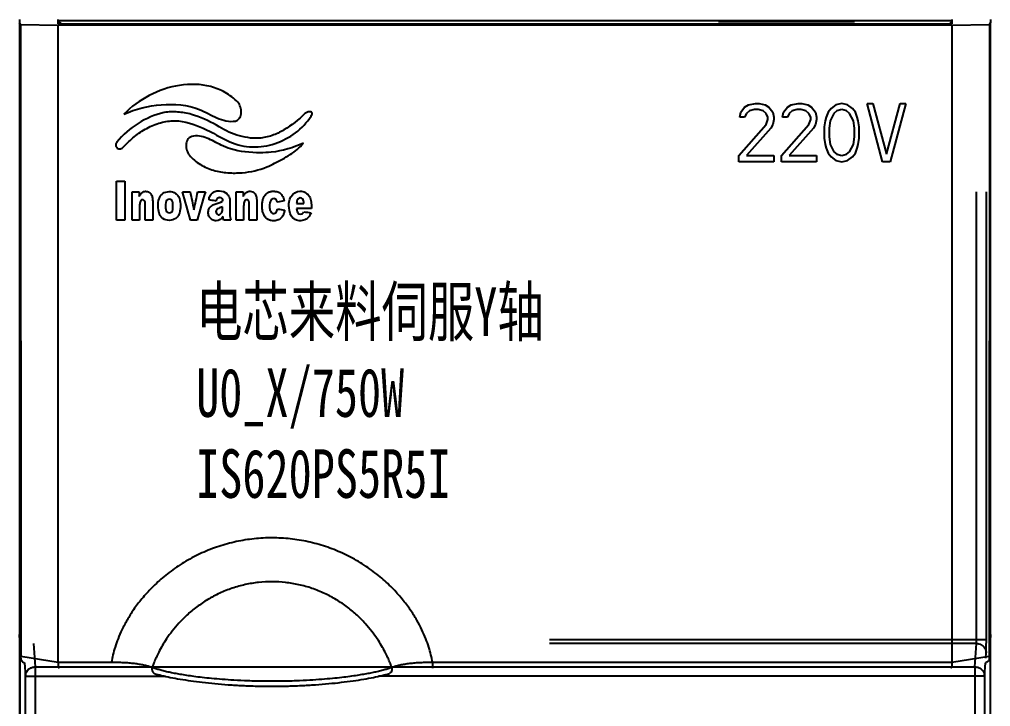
# Model space of a CAD drawing. Header units: millimetres. Extents: x 336 to 12810, y -1577 to 4105.
# Drawn here: x 7382.2 to 7432.2, y 3959.7 to 3995.1 of the extents above; entities that cross this region are included whole.
import ezdxf

# ---------------------------------------------------------------- set-up
doc = ezdxf.new("R2010")
doc.units = ezdxf.units.MM
doc.layers.add('03___PRT_ALL_CURVES', color=7, linetype='Continuous')
doc.layers.add('20_ALL_FEATURES', color=7, linetype='Continuous')
doc.styles.add('宋', font='', dxfattribs={"width": 0.7})
doc.styles.add('样式 8', font='arial.ttf', dxfattribs={"width": 0.6, "height": 2.5})
doc.styles.get('宋').set_extended_font_data('SimSun')

msp = doc.modelspace()

# ---------------------------------------------------------------- linework, layer by layer
at = {"color": 7, "linetype": 'Continuous'}
for p, q in [((7382.239, 3995.052), (7382.239, 3994.873)), ((7384.229, 3994.827), (7384.229, 3995.051)), ((7430.229, 3995.052), (7430.229, 3994.827)), ((7432.219, 3995.052), (7432.219, 3994.873)), ((7382.229, 3994.873), (7382.229, 3835.978)), ((7382.282, 3994.784), (7382.229, 3994.873)), ((7382.229, 3994.873), (7382.239, 3994.873)), ((7382.282, 3994.784), (7382.299, 3962.265)), ((7382.282, 3994.784), (7384.229, 3994.755)), ((7430.229, 3994.979), (7384.229, 3994.979)), ((7384.329, 3994.904), (7384.229, 3994.904)), ((7385.229, 3994.813), (7384.229, 3994.827)), ((7384.229, 3961.978), (7384.229, 3994.755)), ((7430.229, 3994.755), (7384.229, 3994.755)), ((7384.329, 3994.904), (7384.329, 3994.826)), ((7429.229, 3994.813), (7385.229, 3994.813)), ((7418.229, 3994.979), (7418.229, 3994.94)), ((7418.229, 3994.94), (7425.229, 3994.94)), ((7425.229, 3994.979), (7425.229, 3994.94)), ((7430.229, 3994.827), (7429.229, 3994.813)), ((7430.194, 3994.904), (7430.115, 3994.826)), ((7430.193, 3994.828), (7430.194, 3994.904)), ((7430.229, 3994.904), (7430.194, 3994.904)), ((7430.229, 3994.755), (7432.177, 3994.784)), ((7430.229, 3994.755), (7430.229, 3961.978)), ((7432.177, 3994.784), (7432.16, 3962.265)), ((7432.177, 3994.784), (7432.229, 3994.873)), ((7432.229, 3994.873), (7432.219, 3994.873)), ((7432.229, 3835.979), (7432.229, 3994.873)), ((7431.511, 3963.132), (7431.511, 3986.179)), ((7432.011, 3963.132), (7432.011, 3986.179)), ((7382.23, 3963.381), (7382.229, 3963.4)), ((7382.299, 3962.187), (7382.229, 3963.4)), ((7382.298, 3962.187), (7382.23, 3963.381)), ((7432.011, 3963.132), (7409.529, 3963.132)), ((7432.229, 3963.4), (7432.16, 3962.187)), ((7432.229, 3963.381), (7432.165, 3962.265)), ((7432.229, 3963.4), (7432.229, 3963.381)), ((7382.957, 3962.939), (7383.035, 3961.738)), ((7431.502, 3962.939), (7409.529, 3962.939)), ((7431.424, 3961.738), (7431.502, 3962.939)), ((7382.229, 3962.479), (7382.268, 3962.479)), ((7382.268, 3953.479), (7382.268, 3962.479)), ((7384.229, 3961.969), (7382.299, 3962.265)), ((7382.299, 3962.187), (7382.299, 3962.17)), ((7432.16, 3962.265), (7430.23, 3961.969)), ((7431.984, 3962.182), (7432.002, 3962.456)), ((7432.16, 3962.187), (7432.159, 3962.17)), ((7382.49, 3961.951), (7382.535, 3961.255)), ((7383.035, 3961.738), (7431.424, 3961.738)), ((7383.035, 3961.738), (7383.035, 3944.118)), ((7384.229, 3961.978), (7386.966, 3961.978)), ((7403.493, 3961.978), (7430.229, 3961.978)), ((7403.493, 3961.978), (7403.493, 3961.678)), ((7431.424, 3961.738), (7431.424, 3836.284)), ((7431.924, 3961.255), (7431.969, 3961.951)), ((7382.535, 3961.255), (7389.742, 3961.255)), ((7382.535, 3944.618), (7382.535, 3961.255)), ((7431.924, 3961.255), (7400.717, 3961.255)), ((7431.924, 3961.255), (7431.924, 3836.284))]:
    msp.add_line(p, q, dxfattribs=at)
for points, start_tangent, end_tangent in [([(7403.493, 3961.978), (7403.417, 3962.356), (7403.306, 3962.757), (7403.153, 3963.185), (7402.952, 3963.645), (7402.689, 3964.142), (7402.354, 3964.672), (7401.936, 3965.227), (7401.422, 3965.799), (7400.799, 3966.37), (7400.075, 3966.91), (7399.276, 3967.383), (7398.428, 3967.77), (7397.545, 3968.064), (7396.635, 3968.263), (7395.709, 3968.363), (7394.777, 3968.365), (7393.85, 3968.267), (7392.94, 3968.071), (7392.056, 3967.78), (7391.207, 3967.396), (7390.406, 3966.924), (7389.678, 3966.385), (7389.051, 3965.812), (7388.532, 3965.239), (7388.111, 3964.681), (7387.774, 3964.149), (7387.51, 3963.65), (7387.307, 3963.188), (7387.154, 3962.759), (7387.042, 3962.357), (7386.966, 3961.978)], (-0.158449, 0.987367), (-0.158453, -0.987366)), ([(7401.394, 3961.724), (7401.306, 3961.952), (7401.195, 3962.21), (7401.055, 3962.498), (7400.877, 3962.821), (7400.653, 3963.178), (7400.375, 3963.564), (7400.033, 3963.973), (7399.616, 3964.394), (7399.117, 3964.81), (7398.55, 3965.193), (7397.936, 3965.519), (7397.292, 3965.778), (7396.622, 3965.965), (7395.934, 3966.08), (7395.239, 3966.119), (7394.544, 3966.082), (7393.856, 3965.969), (7393.185, 3965.784), (7392.54, 3965.528), (7391.925, 3965.203), (7391.355, 3964.82), (7390.854, 3964.404), (7390.434, 3963.982), (7390.089, 3963.571), (7389.809, 3963.183), (7389.584, 3962.824), (7389.405, 3962.5), (7389.264, 3962.211), (7389.153, 3961.953), (7389.065, 3961.724)], (-0.336663, 0.941625), (-0.336661, -0.941626)), ([(7431.502, 3962.939), (7431.506, 3962.974), (7431.508, 3962.996), (7431.509, 3963.023), (7431.51, 3963.056), (7431.511, 3963.093), (7431.511, 3963.132)], (0.222501, 0.974932), (-0.000007, 1)), ([(7432.002, 3962.456), (7432.003, 3962.482), (7432.005, 3962.522), (7432.006, 3962.579), (7432.008, 3962.655), (7432.009, 3962.751), (7432.01, 3962.866), (7432.011, 3962.995), (7432.011, 3963.132)], (0.065022, 0.997884), (-0.000064, 1)), ([(7431.502, 3962.939), (7431.751, 3962.873), (7431.934, 3962.697), (7432.002, 3962.456)], (0.99999, -0.004364), (0.004676, -0.999989)), ([(7382.299, 3962.213), (7382.299, 3962.239), (7382.299, 3962.265)], (0.002955, 0.999996), (-0.000522, 1)), ([(7382.299, 3962.187), (7382.299, 3962.213)], (0.004788, 0.999989), (0.002955, 0.999996)), ([(7382.299, 3962.17), (7382.308, 3962.119), (7382.333, 3962.059), (7382.371, 3962.012), (7382.42, 3961.977), (7382.475, 3961.956), (7382.499, 3961.951)], (0.058249, -0.998302), (0.988517, -0.151107)), ([(7432.16, 3962.17), (7432.151, 3962.119), (7432.126, 3962.059), (7432.088, 3962.012), (7432.039, 3961.977), (7431.984, 3961.956), (7431.96, 3961.951)], (-0.058406, -0.998293), (-0.988508, -0.15117)), ([(7432.16, 3962.265), (7432.16, 3962.239), (7432.16, 3962.213)], (-0.000522, -1), (0.002955, -0.999996)), ([(7432.16, 3962.213), (7432.16, 3962.187)], (0.002955, -0.999996), (0.004788, -0.999989)), ([(7382.535, 3961.255), (7382.545, 3961.35), (7382.579, 3961.45), (7382.641, 3961.551), (7382.737, 3961.642), (7382.869, 3961.71), (7383.035, 3961.738)], (0.004676, 0.999989), (0.99999, 0.004364)), ([(7384.229, 3961.969), (7384.227, 3961.907), (7384.227, 3961.849), (7384.231, 3961.796), (7384.238, 3961.751), (7384.247, 3961.716), (7384.259, 3961.692), (7384.272, 3961.68), (7384.276, 3961.679)], (-0.064441, -0.997922), (0.992881, -0.119113)), ([(7384.229, 3961.969), (7384.229, 3961.972), (7384.229, 3961.975), (7384.229, 3961.978)], (0.064441, 0.997922), (0, 1)), ([(7386.966, 3961.978), (7387.22, 3961.979), (7387.499, 3961.972), (7387.788, 3961.955), (7388.07, 3961.929), (7388.334, 3961.894), (7388.569, 3961.853), (7388.771, 3961.809), (7388.937, 3961.765), (7389.065, 3961.724)], (0.999877, 0.015698), (0.946467, -0.3228)), ([(7389.065, 3961.724), (7389.053, 3961.644), (7389.057, 3961.568), (7389.077, 3961.499), (7389.111, 3961.445), (7389.158, 3961.409), (7389.181, 3961.399)], (-0.245809, -0.969318), (0.95301, -0.30294)), ([(7389.065, 3961.724), (7389.245, 3961.66), (7389.453, 3961.597), (7389.684, 3961.535), (7389.934, 3961.477), (7390.201, 3961.422), (7390.494, 3961.369), (7390.829, 3961.315), (7391.209, 3961.26), (7391.638, 3961.207), (7392.12, 3961.156), (7392.662, 3961.11), (7393.276, 3961.068), (7393.989, 3961.035), (7394.805, 3961.015), (7395.659, 3961.015), (7396.474, 3961.035), (7397.186, 3961.068), (7397.799, 3961.11), (7398.341, 3961.157), (7398.823, 3961.207), (7399.251, 3961.26), (7399.631, 3961.315), (7399.965, 3961.369), (7400.258, 3961.422), (7400.525, 3961.477), (7400.775, 3961.535), (7401.006, 3961.597), (7401.214, 3961.66), (7401.394, 3961.724)], (0.933783, -0.35784), (0.933783, 0.35784)), ([(7401.394, 3961.724), (7401.406, 3961.644), (7401.402, 3961.568), (7401.382, 3961.499), (7401.347, 3961.445), (7401.301, 3961.409), (7401.277, 3961.399)], (0.245794, -0.969322), (-0.953033, -0.302868)), ([(7401.394, 3961.724), (7401.522, 3961.765), (7401.688, 3961.809), (7401.891, 3961.854), (7402.126, 3961.895), (7402.389, 3961.929), (7402.672, 3961.955), (7402.961, 3961.972), (7403.239, 3961.979), (7403.493, 3961.978)], (0.946467, 0.322799), (0.999877, -0.015694)), ([(7430.23, 3961.969), (7430.232, 3961.907), (7430.232, 3961.849), (7430.228, 3961.796), (7430.221, 3961.751), (7430.212, 3961.716), (7430.2, 3961.692), (7430.187, 3961.68), (7430.183, 3961.679)], (0.064441, -0.997922), (-0.992805, -0.11974)), ([(7430.229, 3961.978), (7430.229, 3961.975), (7430.23, 3961.972), (7430.23, 3961.969)], (0, -1), (0.064441, -0.997922)), ([(7431.424, 3961.738), (7431.522, 3961.728), (7431.627, 3961.696), (7431.731, 3961.635), (7431.824, 3961.542), (7431.895, 3961.415), (7431.924, 3961.255)], (0.99999, -0.004364), (0.004676, -0.999989)), ([(7389.181, 3961.399), (7389.546, 3961.298), (7389.998, 3961.199), (7390.499, 3961.107), (7391.048, 3961.023), (7391.644, 3960.945), (7392.289, 3960.877), (7392.979, 3960.821), (7393.705, 3960.778), (7394.456, 3960.751), (7395.22, 3960.742), (7395.985, 3960.751), (7396.738, 3960.777), (7397.466, 3960.82), (7398.158, 3960.876), (7398.805, 3960.944), (7399.404, 3961.021), (7399.954, 3961.106), (7400.456, 3961.198), (7400.909, 3961.297), (7401.277, 3961.399)], (0.953081, -0.302715), (0.953092, 0.302681))]:
    msp.add_spline(points, degree=3, dxfattribs=dict(at, start_tangent=start_tangent, end_tangent=end_tangent))
at = {"layer": '03___PRT_ALL_CURVES', "color": 7, "linetype": 'Continuous'}
for p, q in [((7419.368, 3990.283), (7419.568, 3990.538)), ((7419.568, 3990.538), (7419.768, 3990.666)), ((7419.768, 3990.666), (7420.118, 3990.729)), ((7420.118, 3990.729), (7420.318, 3990.729)), ((7420.318, 3990.729), (7420.618, 3990.666)), ((7420.618, 3990.666), (7420.818, 3990.538)), ((7420.818, 3990.538), (7421.018, 3990.283)), ((7421.568, 3990.283), (7421.768, 3990.538)), ((7421.768, 3990.538), (7421.968, 3990.666)), ((7421.968, 3990.666), (7422.318, 3990.729)), ((7422.318, 3990.729), (7422.518, 3990.729)), ((7422.518, 3990.729), (7422.818, 3990.666)), ((7422.818, 3990.666), (7423.018, 3990.538)), ((7423.018, 3990.538), (7423.218, 3990.283)), ((7424.268, 3990.666), (7424.018, 3990.474)), ((7424.568, 3990.729), (7424.268, 3990.666)), ((7424.868, 3990.666), (7424.568, 3990.729)), ((7425.118, 3990.474), (7424.868, 3990.666)), ((7426.668, 3987.729), (7425.868, 3990.729)), ((7425.868, 3990.729), (7426.168, 3990.729)), ((7426.168, 3990.729), (7426.868, 3988.112)), ((7426.868, 3988.112), (7427.568, 3990.729)), ((7427.868, 3990.729), (7427.068, 3987.729)), ((7427.568, 3990.729), (7427.868, 3990.729)), ((7419.318, 3990.027), (7419.368, 3990.283)), ((7419.568, 3990.027), (7419.318, 3990.027)), ((7419.668, 3990.219), (7419.568, 3990.027)), ((7419.818, 3990.347), (7419.668, 3990.219)), ((7420.068, 3990.41), (7419.818, 3990.347)), ((7420.268, 3990.41), (7420.068, 3990.41)), ((7420.518, 3990.347), (7420.268, 3990.41)), ((7420.668, 3990.219), (7420.518, 3990.347)), ((7420.768, 3990.027), (7420.668, 3990.219)), ((7420.768, 3989.9), (7420.768, 3990.027)), ((7421.018, 3990.283), (7421.068, 3990.027)), ((7421.068, 3990.027), (7421.068, 3989.9)), ((7421.518, 3990.027), (7421.568, 3990.283)), ((7421.768, 3990.027), (7421.518, 3990.027)), ((7421.868, 3990.219), (7421.768, 3990.027)), ((7422.018, 3990.347), (7421.868, 3990.219)), ((7422.268, 3990.41), (7422.018, 3990.347)), ((7422.468, 3990.41), (7422.268, 3990.41)), ((7422.718, 3990.347), (7422.468, 3990.41)), ((7422.868, 3990.219), (7422.718, 3990.347)), ((7422.968, 3990.027), (7422.868, 3990.219)), ((7422.968, 3989.9), (7422.968, 3990.027)), ((7423.218, 3990.283), (7423.268, 3990.027)), ((7423.268, 3990.027), (7423.268, 3989.9)), ((7423.768, 3990.027), (7423.718, 3989.836)), ((7423.868, 3990.283), (7423.768, 3990.027)), ((7424.018, 3990.474), (7423.868, 3990.283)), ((7424.168, 3990.219), (7423.968, 3989.836)), ((7424.318, 3990.347), (7424.168, 3990.219)), ((7424.568, 3990.41), (7424.318, 3990.347)), ((7424.818, 3990.347), (7424.568, 3990.41)), ((7424.968, 3990.219), (7424.818, 3990.347)), ((7425.168, 3989.836), (7424.968, 3990.219)), ((7425.268, 3990.283), (7425.118, 3990.474)), ((7425.368, 3990.027), (7425.268, 3990.283)), ((7425.418, 3989.836), (7425.368, 3990.027)), ((7419.268, 3988.049), (7420.668, 3989.644)), ((7420.668, 3989.644), (7420.768, 3989.9)), ((7421.018, 3989.644), (7420.918, 3989.453)), ((7421.068, 3989.9), (7421.018, 3989.644)), ((7421.468, 3988.049), (7422.868, 3989.644)), ((7422.868, 3989.644), (7422.968, 3989.9)), ((7423.218, 3989.644), (7423.118, 3989.453)), ((7423.268, 3989.9), (7423.218, 3989.644)), ((7423.718, 3989.836), (7423.668, 3989.517)), ((7423.668, 3989.517), (7423.668, 3988.942)), ((7423.968, 3989.836), (7423.918, 3989.453)), ((7425.218, 3989.453), (7425.168, 3989.836)), ((7425.468, 3989.517), (7425.418, 3989.836)), ((7425.468, 3988.942), (7425.468, 3989.517)), ((7420.918, 3989.453), (7419.668, 3988.049)), ((7423.118, 3989.453), (7421.868, 3988.049)), ((7423.918, 3989.453), (7423.918, 3989.006)), ((7423.918, 3989.006), (7423.968, 3988.623)), ((7425.168, 3988.623), (7425.218, 3989.006)), ((7425.218, 3989.006), (7425.218, 3989.453)), ((7423.668, 3988.942), (7423.718, 3988.623)), ((7423.718, 3988.623), (7423.768, 3988.432)), ((7423.968, 3988.623), (7424.168, 3988.24)), ((7424.968, 3988.24), (7425.168, 3988.623)), ((7425.368, 3988.432), (7425.418, 3988.623)), ((7425.418, 3988.623), (7425.468, 3988.942)), ((7419.268, 3987.729), (7419.268, 3988.049)), ((7419.668, 3988.049), (7421.068, 3988.049)), ((7421.068, 3988.049), (7421.068, 3987.729)), ((7421.468, 3987.729), (7421.468, 3988.049)), ((7421.868, 3988.049), (7423.268, 3988.049)), ((7423.268, 3988.049), (7423.268, 3987.729)), ((7423.768, 3988.432), (7423.868, 3988.176)), ((7423.868, 3988.176), (7424.018, 3987.985)), ((7424.168, 3988.24), (7424.318, 3988.112)), ((7424.318, 3988.112), (7424.568, 3988.049)), ((7424.568, 3988.049), (7424.818, 3988.112)), ((7424.818, 3988.112), (7424.968, 3988.24)), ((7425.118, 3987.985), (7425.268, 3988.176)), ((7425.268, 3988.176), (7425.368, 3988.432)), ((7421.068, 3987.729), (7419.268, 3987.729)), ((7423.268, 3987.729), (7421.468, 3987.729)), ((7424.018, 3987.985), (7424.268, 3987.793)), ((7424.268, 3987.793), (7424.568, 3987.729)), ((7424.568, 3987.729), (7424.868, 3987.793)), ((7424.868, 3987.793), (7425.118, 3987.985)), ((7427.068, 3987.729), (7426.668, 3987.729))]:
    msp.add_line(p, q, dxfattribs=at)
at = {"layer": '20_ALL_FEATURES', "color": 7, "linetype": 'Continuous'}
for points, start_tangent, end_tangent in [([(7393.481, 3990.791, 48.994), (7392.818, 3991.294, 49.008), (7392.077, 3991.594, 49.017), (7390.478, 3991.66, 49.019), (7388.913, 3991.137, 49.004), (7387.609, 3990.173, 48.975)], (-0.709681, 0.704213, 0.020901), (-0.69443, -0.719243, -0.021347)), ([(7387.609, 3990.173, 48.975), (7389.531, 3990.661, 48.99), (7391.498, 3990.42, 48.982), (7391.952, 3990.205, 48.976), (7392.401, 3989.984, 48.97), (7392.864, 3989.833, 48.965), (7393.362, 3989.823, 48.965)], (0.907304, 0.42029, 0.012474), (0.986774, 0.162031, 0.004809)), ([(7393.362, 3989.823, 48.965), (7393.489, 3989.899, 48.967), (7393.577, 3990.003, 48.97), (7393.65, 3990.263, 48.978), (7393.609, 3990.545, 48.986), (7393.481, 3990.791, 48.994)], (0.925982, 0.377402, 0.011201), (-0.614554, 0.788528, 0.023403)), ([(7389.675, 3990.259, 48.978), (7388.34, 3989.698, 48.961), (7387.249, 3988.745, 48.933)], (-0.974455, -0.224484, -0.006663), (-0.643609, -0.765018, -0.022705)), ([(7392.384, 3989.605, 48.958), (7391.081, 3990.165, 48.975), (7390.385, 3990.288, 48.979), (7389.675, 3990.259, 48.978)], (-0.867538, 0.497152, 0.014755), (-0.986865, -0.161475, -0.004792)), ([(7393.069, 3988.752, 48.933), (7394.224, 3988.491, 48.925), (7395.389, 3988.668, 48.93), (7396.44, 3989.219, 48.947), (7397.25, 3990.08, 48.972)], (0.910828, -0.412604, -0.012246), (0.545673, 0.837629, 0.02486)), ([(7396.929, 3990.208, 48.976), (7395.851, 3989.367, 48.951), (7395.235, 3989.079, 48.943), (7394.567, 3988.937, 48.938)], (-0.72364, -0.689874, -0.020475), (-0.997096, -0.076127, -0.002259)), ([(7397.25, 3990.08, 48.972), (7397.294, 3990.17, 48.975), (7397.296, 3990.236, 48.977), (7397.266, 3990.278, 48.978), (7397.211, 3990.299, 48.979), (7397.141, 3990.301, 48.979), (7397.065, 3990.285, 48.978), (7396.929, 3990.208, 48.976)], (0.545673, 0.837629, 0.02486), (-0.72364, -0.689874, -0.020475)), ([(7387.595, 3988.488, 48.925), (7388.142, 3989.016, 48.941), (7388.788, 3989.448, 48.954), (7389.497, 3989.738, 48.962), (7390.235, 3989.838, 48.965), (7391.692, 3989.449, 48.954), (7393.069, 3988.752, 48.933)], (0.655413, 0.754938, 0.022406), (0.900227, -0.435229, -0.012917)), ([(7394.567, 3988.937, 48.938), (7393.425, 3989.102, 48.943), (7392.384, 3989.605, 48.958)], (-0.999078, -0.042916, -0.001274), (-0.839082, 0.543766, 0.016139)), ([(7391.099, 3989.035, 48.941), (7390.883, 3988.852, 48.936), (7390.811, 3988.593, 48.928), (7390.852, 3988.313, 48.92), (7390.98, 3988.067, 48.913)], (-0.920511, -0.390544, -0.011591), (0.606604, -0.794654, -0.023585)), ([(7392.619, 3988.581, 48.928), (7391.886, 3988.94, 48.939), (7391.499, 3989.047, 48.942), (7391.099, 3989.035, 48.941)], (-0.89622, 0.443414, 0.01316), (-0.976807, -0.214029, -0.006352)), ([(7387.249, 3988.745, 48.933), (7387.188, 3988.569, 48.928), (7387.268, 3988.436, 48.924), (7387.425, 3988.394, 48.922), (7387.595, 3988.488, 48.925)], (-0.643609, -0.765018, -0.022705), (0.655413, 0.754938, 0.022406)), ([(7394.624, 3988.193, 48.916), (7393.098, 3988.393, 48.922), (7392.619, 3988.581, 48.928)], (-0.999998, 0.00219, 0.000065), (-0.899181, 0.437385, 0.012981)), ([(7396.852, 3988.685, 48.931), (7395.198, 3988.219, 48.917), (7394.624, 3988.193, 48.916)], (-0.913157, -0.407428, -0.012092), (-0.999716, 0.023814, 0.000707)), ([(7395.369, 3987.65, 48.9), (7396.162, 3988.098, 48.914), (7396.852, 3988.685, 48.931)], (0.879947, 0.474863, 0.014094), (0.641014, 0.767191, 0.02277)), ([(7390.98, 3988.067, 48.913), (7391.544, 3987.584, 48.898), (7392.222, 3987.293, 48.89), (7392.958, 3987.163, 48.886), (7393.7, 3987.165, 48.886)], (0.640583, -0.767551, -0.02278), (0.996649, 0.081765, 0.002427)), ([(7393.7, 3987.165, 48.886), (7394.974, 3987.461, 48.895), (7395.369, 3987.65, 48.9)], (0.9953, 0.0968, 0.002873), (0.871745, 0.489745, 0.014535)), ([(7387.229, 3984.729, 48.814), (7387.229, 3986.729, 48.873)], (0, 0.99956, 0.029666), (0, 0.99956, 0.029666)), ([(7387.229, 3986.729, 48.873), (7387.658, 3986.729, 48.873)], (1, 0), (1, 0)), ([(7387.658, 3986.729, 48.873), (7387.658, 3984.729, 48.814)], (0, -0.99956, -0.029666), (0, -0.99956, -0.029666)), ([(7388.033, 3984.729, 48.814), (7388.033, 3986.178, 48.857)], (0, 0.99956, 0.029666), (0, 0.99956, 0.029666)), ([(7388.033, 3986.178, 48.857), (7388.391, 3986.178, 48.857)], (1, 0), (1, 0)), ([(7388.391, 3985.943, 48.85), (7388.51, 3986.107, 48.854), (7388.681, 3986.205, 48.857), (7388.871, 3986.176, 48.857), (7389.02, 3986.045, 48.853), (7389.08, 3985.854, 48.847), (7389.092, 3985.651, 48.841)], (0.44599, 0.894644, 0.026552), (0.042716, -0.998648, -0.029639)), ([(7388.391, 3986.178, 48.857), (7388.391, 3985.943, 48.85)], (0, -0.99956, -0.029666), (0, -0.99956, -0.029666)), ([(7389.369, 3985.45, 48.835), (7389.423, 3985.82, 48.846), (7389.499, 3985.976, 48.851), (7389.613, 3986.095, 48.854), (7389.943, 3986.196, 48.857), (7390.273, 3986.102, 48.854), (7390.388, 3985.985, 48.851), (7390.464, 3985.83, 48.846), (7390.52, 3985.459, 48.835)], (-0.0042, 0.999551, 0.029666), (0.003289, -0.999554, -0.029666)), ([(7390.619, 3986.178, 48.857), (7391.019, 3986.178, 48.857)], (1, 0), (1, 0)), ([(7391.036, 3984.729, 48.814), (7390.619, 3986.178, 48.857)], (-0.276553, 0.960576, 0.028509), (-0.276553, 0.960576, 0.028509)), ([(7391.019, 3986.178, 48.857), (7391.213, 3985.26, 48.829)], (0.207229, -0.977862, -0.029022), (0.207229, -0.977862, -0.029022)), ([(7391.213, 3985.26, 48.829), (7391.414, 3986.178, 48.857)], (0.213843, 0.976438, 0.02898), (0.213843, 0.976438, 0.02898)), ([(7391.802, 3986.178, 48.857), (7391.376, 3984.729, 48.814)], (-0.281868, -0.959031, -0.028463), (-0.281868, -0.959031, -0.028463)), ([(7391.414, 3986.178, 48.857), (7391.802, 3986.178, 48.857)], (1, 0), (1, 0)), ([(7391.99, 3985.765, 48.844), (7392.043, 3985.975, 48.851), (7392.167, 3986.125, 48.855), (7392.34, 3986.212, 48.858), (7392.536, 3986.236, 48.858), (7392.901, 3986.09, 48.854), (7393.02, 3985.917, 48.849), (7393.066, 3985.678, 48.842)], (0.034094, 0.998979, 0.029649), (0, -0.99956, -0.029666)), ([(7393.39, 3986.178, 48.857), (7393.748, 3986.178, 48.857)], (1, 0), (1, 0)), ([(7393.39, 3984.729, 48.814), (7393.39, 3986.178, 48.857)], (0, 0.99956, 0.029666), (0, 0.99956, 0.029666)), ([(7393.748, 3985.943, 48.85), (7393.828, 3986.066, 48.853), (7393.869, 3986.113, 48.855), (7393.91, 3986.149, 48.856), (7393.953, 3986.176, 48.857), (7394.001, 3986.196, 48.857), (7394.11, 3986.211, 48.858)], (0.484719, 0.874285, 0.025948), (1, 0)), ([(7393.748, 3986.178, 48.857), (7393.748, 3985.943, 48.85)], (0, -0.99956, -0.029666), (0, -0.99956, -0.029666)), ([(7394.11, 3986.211, 48.858), (7394.252, 3986.177, 48.857), (7394.359, 3986.074, 48.853)], (1, 0), (0.550527, -0.83445, -0.024766)), ([(7394.359, 3986.074, 48.853), (7394.427, 3985.9, 48.848), (7394.449, 3985.651, 48.841)], (0.548821, -0.835572, -0.024799), (0, -0.99956, -0.029666)), ([(7394.779, 3985.82, 48.846), (7394.8, 3985.873, 48.848), (7394.885, 3986.015, 48.852)], (0.334261, 0.942066, 0.02796), (0.612946, 0.789777, 0.02344)), ([(7394.885, 3986.015, 48.852), (7394.953, 3986.091, 48.854), (7394.988, 3986.12, 48.855), (7395.023, 3986.144, 48.856), (7395.083, 3986.174, 48.856), (7395.151, 3986.194, 48.857), (7395.227, 3986.207, 48.857), (7395.268, 3986.21, 48.858), (7395.31, 3986.211, 48.858), (7395.37, 3986.209, 48.858), (7395.426, 3986.203, 48.857), (7395.527, 3986.179, 48.857), (7395.613, 3986.14, 48.855), (7395.685, 3986.084, 48.854)], (0.612139, 0.790402, 0.023459), (0.711957, -0.701914, -0.020832)), ([(7395.685, 3986.084, 48.854), (7395.744, 3986.013, 48.852), (7395.865, 3985.713, 48.843)], (0.712802, -0.701057, -0.020807), (0.206721, -0.977969, -0.029025)), ([(7396.15, 3985.797, 48.845), (7396.211, 3985.926, 48.849), (7396.68, 3986.216, 48.858), (7396.954, 3986.143, 48.856), (7397.16, 3985.943, 48.85), (7397.249, 3985.67, 48.842), (7397.268, 3985.379, 48.833)], (0.32361, 0.945774, 0.02807), (0.029423, -0.999127, -0.029653)), ([(7388.707, 3985.526, 48.837), (7388.705, 3985.62, 48.84), (7388.679, 3985.708, 48.843), (7388.607, 3985.762, 48.844), (7388.522, 3985.764, 48.844), (7388.463, 3985.703, 48.842), (7388.431, 3985.61, 48.84), (7388.417, 3985.425, 48.834)], (0, 0.99956, 0.029666), (0, -0.99956, -0.029666)), ([(7388.707, 3984.729, 48.814), (7388.707, 3985.526, 48.837)], (0, 0.99956, 0.029666), (0, 0.99956, 0.029666)), ([(7389.092, 3985.651, 48.841), (7389.092, 3984.729, 48.814)], (0, -0.99956, -0.029666), (0, -0.99956, -0.029666)), ([(7390.134, 3985.387, 48.833), (7390.134, 3985.449, 48.835), (7390.127, 3985.622, 48.84), (7390.072, 3985.75, 48.844), (7389.946, 3985.796, 48.845), (7389.818, 3985.752, 48.844), (7389.762, 3985.624, 48.84), (7389.754, 3985.451, 48.835)], (0.007728, 0.99953, 0.029665), (-0.002632, -0.999556, -0.029666)), ([(7392.357, 3985.709, 48.843), (7392.3, 3985.718, 48.843), (7391.99, 3985.765, 48.844)], (-0.988597, 0.150517, 0.004467), (-0.988597, 0.150517, 0.004467)), ([(7392.024, 3985.354, 48.832), (7392.113, 3985.45, 48.835), (7392.295, 3985.552, 48.838), (7392.69, 3985.697, 48.842)], (0.571939, 0.819935, 0.024335), (0.828026, 0.560443, 0.016634)), ([(7392.361, 3985.753, 48.844), (7392.357, 3985.709, 48.843)], (-0.226212, -0.973649, -0.028897), (0.046429, -0.998482, -0.029634)), ([(7392.69, 3985.697, 48.842), (7392.695, 3985.782, 48.845), (7392.665, 3985.841, 48.847), (7392.545, 3985.884, 48.848), (7392.476, 3985.871, 48.847), (7392.414, 3985.837, 48.846), (7392.371, 3985.782, 48.845), (7392.361, 3985.753, 48.844)], (0.245556, 0.968956, 0.028758), (-0.226212, -0.973649, -0.028897)), ([(7393.066, 3985.678, 48.842), (7393.066, 3985.038, 48.823)], (0, -0.99956, -0.029666), (0, -0.99956, -0.029666)), ([(7393.817, 3985.699, 48.842), (7393.785, 3985.593, 48.839), (7393.774, 3985.425, 48.834)], (-0.495771, -0.868071, -0.025764), (0, -0.99956, -0.029666)), ([(7394.064, 3985.526, 48.837), (7394.055, 3985.643, 48.841), (7394.044, 3985.686, 48.842), (7394.029, 3985.719, 48.843), (7394.009, 3985.744, 48.844), (7393.987, 3985.762, 48.844), (7393.96, 3985.772, 48.845), (7393.931, 3985.776, 48.845), (7393.897, 3985.771, 48.845), (7393.867, 3985.757, 48.844), (7393.817, 3985.699, 48.842)], (0, 0.99956, 0.029666), (-0.491563, -0.870459, -0.025835)), ([(7394.064, 3984.729, 48.814), (7394.064, 3985.526, 48.837)], (0, 0.99956, 0.029666), (0, 0.99956, 0.029666)), ([(7394.449, 3985.651, 48.841), (7394.449, 3984.729, 48.814)], (0, -0.99956, -0.029666), (0, -0.99956, -0.029666)), ([(7394.77, 3985.103, 48.825), (7394.751, 3985.173, 48.827), (7394.737, 3985.254, 48.829), (7394.729, 3985.345, 48.832), (7394.727, 3985.395, 48.833), (7394.727, 3985.447, 48.835), (7394.727, 3985.502, 48.837), (7394.73, 3985.554, 48.838), (7394.74, 3985.652, 48.841), (7394.756, 3985.74, 48.844), (7394.779, 3985.82, 48.846)], (-0.318454, 0.947521, 0.028122), (0.336156, 0.941392, 0.02794)), ([(7395.322, 3985.83, 48.846), (7395.236, 3985.806, 48.846), (7395.199, 3985.775, 48.845), (7395.167, 3985.732, 48.843), (7395.123, 3985.607, 48.84), (7395.109, 3985.432, 48.834)], (-1, 0), (0, -0.99956, -0.029666)), ([(7395.504, 3985.644, 48.841), (7395.442, 3985.783, 48.845), (7395.39, 3985.819, 48.846), (7395.322, 3985.83, 48.846)], (-0.17892, 0.983431, 0.029188), (-1, 0)), ([(7395.865, 3985.713, 48.843), (7395.504, 3985.644, 48.841)], (-0.982039, -0.188593, -0.005597), (-0.982039, -0.188593, -0.005597)), ([(7397.246, 3985.105, 48.825), (7397.099, 3984.859, 48.817), (7396.854, 3984.716, 48.813), (7396.565, 3984.708, 48.813), (7396.313, 3984.832, 48.817), (7396.11, 3985.363, 48.832), (7396.117, 3985.66, 48.841), (7396.15, 3985.797, 48.845)], (-0.283787, -0.958465, -0.028447), (0.32361, 0.945774, 0.02807)), ([(7396.878, 3985.582, 48.839), (7396.86, 3985.714, 48.843), (7396.805, 3985.829, 48.846), (7396.691, 3985.87, 48.847), (7396.576, 3985.827, 48.846), (7396.518, 3985.714, 48.843), (7396.499, 3985.582, 48.839)], (-0.113372, 0.993115, 0.029475), (-0.098388, -0.99471, -0.029522)), ([(7396.499, 3985.582, 48.839), (7396.878, 3985.582, 48.839)], (1, 0), (1, 0)), ([(7388.417, 3985.425, 48.834), (7388.417, 3984.729, 48.814)], (0, -0.99956, -0.029666), (0, -0.99956, -0.029666)), ([(7390.52, 3985.459, 48.835), (7390.467, 3985.088, 48.824), (7390.392, 3984.932, 48.82), (7390.278, 3984.813, 48.816), (7389.949, 3984.713, 48.813), (7389.619, 3984.807, 48.816), (7389.503, 3984.925, 48.819), (7389.426, 3985.08, 48.824), (7389.369, 3985.45, 48.835)], (0.003289, -0.999554, -0.029666), (-0.0042, 0.999551, 0.029666)), ([(7389.754, 3985.451, 48.835), (7389.761, 3985.279, 48.83), (7389.817, 3985.151, 48.826), (7389.944, 3985.104, 48.825), (7390.071, 3985.148, 48.826), (7390.126, 3985.276, 48.83), (7390.134, 3985.387, 48.833)], (-0.002632, -0.999556, -0.029666), (0.007728, 0.99953, 0.029665)), ([(7392.712, 3984.907, 48.819), (7392.364, 3984.694, 48.813), (7392.165, 3984.74, 48.814), (7392.014, 3984.882, 48.818), (7391.952, 3985.084, 48.824), (7391.988, 3985.29, 48.83), (7392.024, 3985.354, 48.832)], (-0.540513, -0.840965, -0.024959), (0.571939, 0.819935, 0.024335)), ([(7392.69, 3985.417, 48.834), (7392.484, 3985.329, 48.831), (7392.346, 3985.17, 48.827), (7392.376, 3985.066, 48.824), (7392.46, 3985.004, 48.822), (7392.527, 3985.012, 48.822)], (-0.855315, -0.51788, -0.01537), (0.93821, 0.345915, 0.010267)), ([(7392.527, 3985.012, 48.822), (7392.561, 3985.028, 48.822), (7392.644, 3985.112, 48.825), (7392.682, 3985.217, 48.828), (7392.69, 3985.328, 48.831)], (0.93821, 0.345915, 0.010267), (0.013515, 0.999469, 0.029664)), ([(7392.69, 3985.328, 48.831), (7392.69, 3985.417, 48.834)], (0, 0.99956, 0.029666), (0, 0.99956, 0.029666)), ([(7393.066, 3985.038, 48.823), (7393.068, 3984.947, 48.82), (7393.071, 3984.909, 48.819), (7393.075, 3984.878, 48.818), (7393.08, 3984.847, 48.817), (7393.089, 3984.812, 48.816), (7393.114, 3984.729, 48.814)], (0, -0.99956, -0.029666), (0.320128, -0.946957, -0.028105)), ([(7393.774, 3985.425, 48.834), (7393.774, 3984.729, 48.814)], (0, -0.99956, -0.029666), (0, -0.99956, -0.029666)), ([(7395.338, 3984.695, 48.813), (7395.192, 3984.706, 48.813), (7395.129, 3984.72, 48.813), (7395.072, 3984.738, 48.814), (7395.021, 3984.763, 48.815), (7394.974, 3984.795, 48.816), (7394.93, 3984.833, 48.817), (7394.89, 3984.878, 48.818), (7394.822, 3984.982, 48.821), (7394.77, 3985.103, 48.825)], (-1, 0), (-0.314173, 0.948948, 0.028164)), ([(7395.109, 3985.432, 48.834), (7395.112, 3985.348, 48.832), (7395.167, 3985.161, 48.826)], (0, -0.99956, -0.029666), (0.532514, -0.846048, -0.02511)), ([(7395.167, 3985.161, 48.826), (7395.234, 3985.091, 48.824), (7395.273, 3985.074, 48.824), (7395.316, 3985.068, 48.824), (7395.352, 3985.072, 48.824), (7395.386, 3985.082, 48.824), (7395.443, 3985.124, 48.825), (7395.488, 3985.195, 48.827), (7395.52, 3985.296, 48.83)], (0.53236, -0.846145, -0.025113), (0.214958, 0.976193, 0.028973)), ([(7395.52, 3985.296, 48.83), (7395.885, 3985.236, 48.829)], (0.986706, -0.162442, -0.004821), (0.986706, -0.162442, -0.004821)), ([(7395.885, 3985.236, 48.829), (7395.845, 3985.082, 48.824), (7395.786, 3984.95, 48.82), (7395.708, 3984.842, 48.817), (7395.61, 3984.762, 48.815)], (-0.178314, -0.98354, -0.029191), (-0.847882, -0.529952, -0.015729)), ([(7396.498, 3985.316, 48.831), (7396.528, 3985.161, 48.826), (7396.618, 3985.043, 48.823), (7396.763, 3985.044, 48.823), (7396.868, 3985.155, 48.826)], (0.044522, -0.998569, -0.029637), (0.275372, 0.960915, 0.028519)), ([(7397.268, 3985.316, 48.831), (7396.498, 3985.316, 48.831)], (-1, 0), (-1, 0)), ([(7396.868, 3985.155, 48.826), (7397.246, 3985.105, 48.825)], (0.991271, -0.131784, -0.003911), (0.991271, -0.131784, -0.003911)), ([(7397.268, 3985.379, 48.833), (7397.268, 3985.316, 48.831)], (0, -0.99956, -0.029666), (0, -0.99956, -0.029666)), ([(7387.658, 3984.729, 48.814), (7387.229, 3984.729, 48.814)], (-1, 0), (-1, 0)), ([(7388.417, 3984.729, 48.814), (7388.033, 3984.729, 48.814)], (-1, 0), (-1, 0)), ([(7389.092, 3984.729, 48.814), (7388.707, 3984.729, 48.814)], (-1, 0), (-1, 0)), ([(7391.376, 3984.729, 48.814), (7391.036, 3984.729, 48.814)], (-1, 0), (-1, 0)), ([(7392.753, 3984.729, 48.814), (7392.712, 3984.907, 48.819)], (-0.399526, 0.916318, 0.027196), (-0.078638, 0.996464, 0.029574)), ([(7393.114, 3984.729, 48.814), (7392.753, 3984.729, 48.814)], (-1, 0), (-1, 0)), ([(7393.774, 3984.729, 48.814), (7393.39, 3984.729, 48.814)], (-1, 0), (-1, 0)), ([(7394.449, 3984.729, 48.814), (7394.064, 3984.729, 48.814)], (-1, 0), (-1, 0)), ([(7395.61, 3984.762, 48.815), (7395.553, 3984.733, 48.814), (7395.338, 3984.695, 48.813)], (-0.84917, -0.527888, -0.015667), (-1, 0))]:
    msp.add_spline(points, degree=3, dxfattribs=dict(at, start_tangent=start_tangent, end_tangent=end_tangent))

# ---------------------------------------------------------------- texts
at = {"lineweight": 0, "style": '样式 8', "width": 0.4}
msp.add_text('SEV 01', height=20, rotation=60, dxfattribs=at).set_placement((7410.088, 3994.329))
at = {"lineweight": 0, "insert": (7391.326, 3981.27), "char_height": 2.5, "width": 22.38818, "attachment_point": 1, "style": '宋'}
msp.add_mtext('电芯来料伺服Y轴\\PU0_X/750W\\PIS620PS5R5I', dxfattribs=at)

doc.saveas('drawing.dxf')
